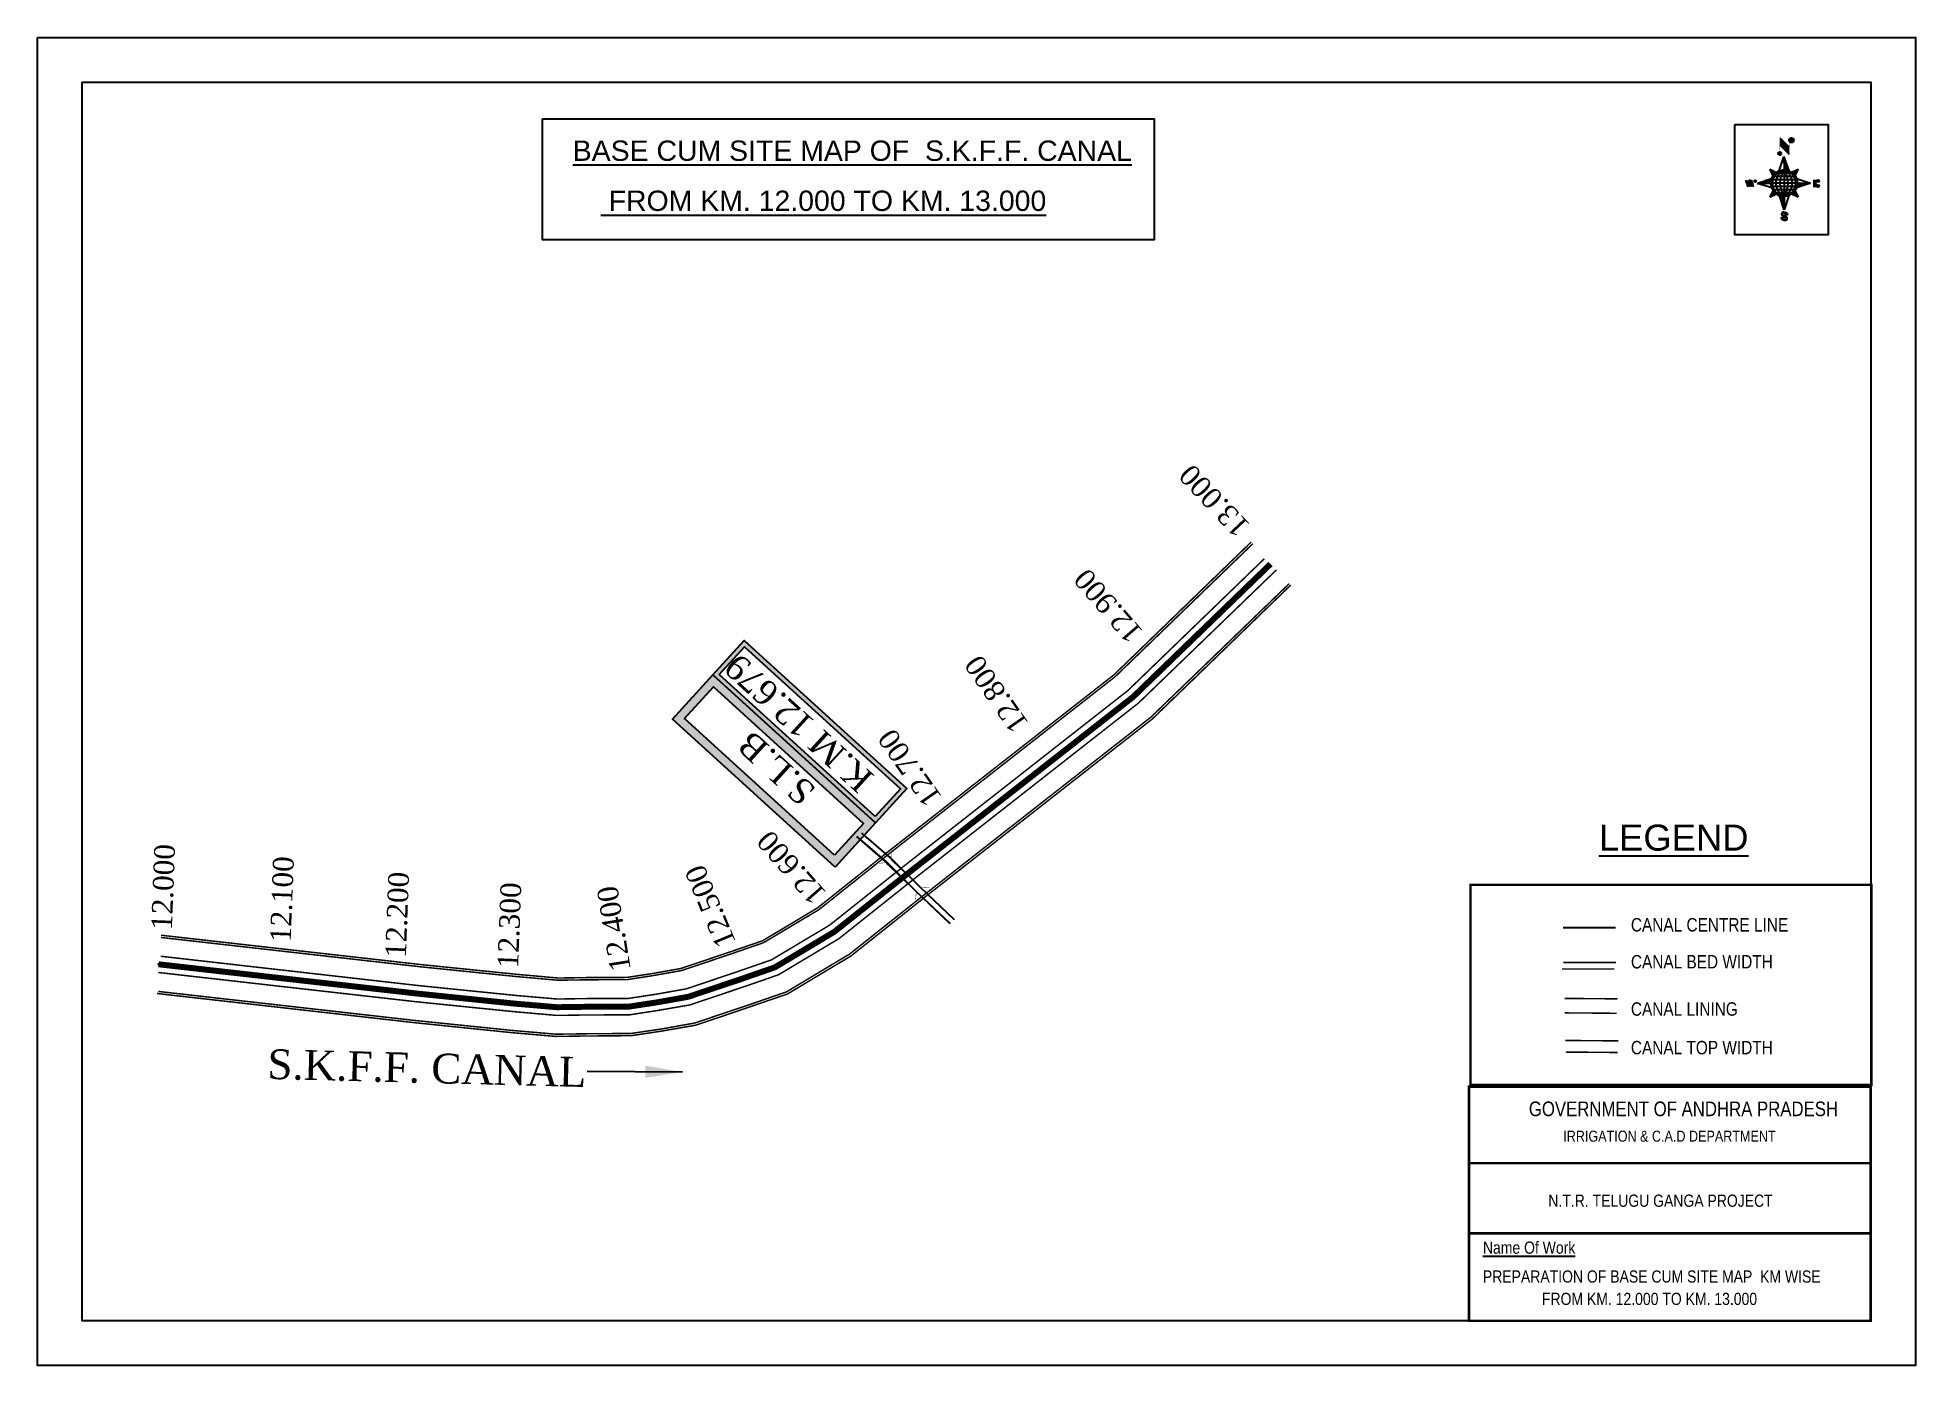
# Model space of a CAD drawing. Header units: inches. Extents: x 11 to 1271, y 9 to 900.
import ezdxf
from ezdxf.enums import TextEntityAlignment as Align

# ---------------------------------------------------------------- set-up
doc = ezdxf.new("R2010")
doc.units = ezdxf.units.IN
doc.header["$MEASUREMENT"] = 0
for name, color, linetype in [('AQUADUCT', 1, 'Continuous'), ('bed with', 5, 'Continuous'), ('BLOCK', 7, 'Continuous'), ('bord', 1, 'Continuous'), ('C LINE COO', 6, 'Continuous'), ('cahnige', 7, 'Continuous'), ('FRAME 025', 7, 'Continuous'), ('laying', 4, 'Continuous'), ('lining', 4, 'Continuous'), ('ROAD', 6, 'Continuous'), ('SLB', 11, 'Continuous'), ('TABLE', 7, 'Continuous'), ('TEXT', 7, 'Continuous'), ('TITLEBLOCK', 7, 'Continuous'), ('top of bund', 1, 'Continuous'), ('V', 6, 'Continuous'), ('ZSTU', 7, 'Continuous')]:
    doc.layers.add(name, color=color, linetype=linetype)
doc.styles.add('5mm', font='times.ttf', dxfattribs={"height": 3})
doc.styles.add('A', font='arial.ttf')
doc.styles.add('ARIALN', font='ARIALN.TTF')
doc.styles.get("Standard").update_dxf_attribs({"font": 'arial.ttf'})
doc.dimstyles.get("Standard").update_dxf_attribs({"dimtxt": 0.18, "dimasz": 0.18, "dimexe": 0.18, "dimexo": 0.0625, "dimgap": 0.09, "dimtad": 0, "dimtih": 1, "dimtoh": 1, "dimdec": 4, "dimzin": 0, "dimdsep": 46, "dimtxsty": 'Standard', "dimcen": 0.09, "dimadec": 0, "dimazin": 0, "dimtfac": 1, "dimtdec": 4, "dimtofl": 0, "dimtmove": 0, "dimatfit": 3, "dimfxl": 1, "dimtolj": 1, "dimtzin": 0, "dimarcsym": 0})
pattern_1 = [(267.297113149, (-8720374.938, 50637915.138), (10.5367255337, -0.497431438), [])]
pattern_2 = [(357.297113149, (-8720374.938, 50637915.138), (0.497431438, 10.5367255337), [])]

# ---------------------------------------------------------------- blocks, each defined once
blk = doc.blocks.new('FGDFGDFG6YURT')
at = {"layer": 'ROAD', "color": 1, "linetype": 'Continuous', "lineweight": 25}
for points in [[(386103.5, 1482907.4, 0), (386134.5, 1482913, 0), (386162.3, 1482917.4, 0), (386187, 1482923.1, 0)], [(386104.2, 1482903.5, 0), (386135.2, 1482909.2, 0), (386163.1, 1482913.6, 0), (386187.9, 1482919.3, 0)], [(386104.3, 1482907.7, 0), (386135.3, 1482913.3, 0), (386163.2, 1482917.7, 0), (386188, 1482923.4, 0)]]:
    blk.add_polyline3d(points, dxfattribs=at)
at = {"layer": 'SLB'}
for points, const_width in [([(386161.8, 1482917.9), (386162.2, 1482917.9), (386164.8, 1482922)], 0.3), ([(386134.6, 1482913.4), (386134.2, 1482913.4), (386130.6, 1482916.6)], 0.3), ([(386134.8, 1482908.7), (386134.5, 1482908.7), (386131.9, 1482904.6)], 0.3), ([(386134.6, 1482913.4), (386148.2, 1482915.4), (386161.8, 1482917.9)], 0.5), ([(386161.9, 1482914.1), (386148.3, 1482911.6), (386134.8, 1482908.7)], 0.5), ([(386162, 1482918.2), (386148.4, 1482915.7), (386134.9, 1482912.9)], 0.5), ([(386161.9, 1482914.1), (386162.2, 1482914), (386165.9, 1482910.9)], 0.3)]:
    blk.add_lwpolyline(points, dxfattribs=dict(at, const_width=const_width))
blk = doc.blocks.new('*X4')
at = {"color": 0, "linetype": 'Continuous'}
for p, q in [((6321.6, 240.5), (6322.3, 241.2)), ((6321.6, 240.3), (6322.3, 241)), ((6321.6, 240.1), (6322.3, 240.8)), ((6321.6, 239.9), (6322.4, 240.7)), ((6321.6, 239.8), (6322.4, 240.6)), ((6321.6, 239.6), (6322.5, 240.5)), ((6321.6, 239.4), (6322.5, 240.3)), ((6321.6, 239.2), (6322.6, 240.2)), ((6321.7, 239.1), (6322.6, 240.1)), ((6321.8, 240.8), (6322.4, 241.4)), ((6321.8, 239), (6322.7, 240)), ((6321.8, 239), (6322.8, 239.9)), ((6321.9, 238.9), (6322.9, 239.8)), ((6322, 238.8), (6323, 239.7)), ((6322.1, 241.3), (6322.4, 241.6)), ((6322.1, 238.7), (6323.1, 239.6)), ((6322.2, 238.6), (6323.1, 239.6)), ((6322.3, 238.5), (6323.2, 239.5)), ((6322.4, 238.5), (6323.3, 239.4)), ((6322.5, 238.4), (6323.4, 239.3)), ((6322.7, 238.4), (6323.6, 239.3)), ((6322.8, 238.3), (6323.7, 239.2)), ((6322.9, 238.3), (6323.8, 239.1)), ((6323.1, 238.2), (6323.9, 239.1)), ((6323.2, 238.2), (6324, 239)), ((6323.3, 238.2), (6324.2, 239)), ((6323.5, 238.1), (6324.3, 238.9)), ((6323.7, 238.1), (6324.4, 238.9)), ((6323.8, 238.1), (6324.6, 238.8)), ((6324.1, 238.2), (6324.7, 238.8)), ((6324.3, 238.3), (6324.9, 238.8)), ((6324.6, 238.3), (6325.1, 238.8)), ((6324.8, 238.4), (6325.2, 238.8)), ((6325.1, 238.5), (6325.4, 238.8)), ((6325.4, 238.6), (6325.6, 238.8))]:
    blk.add_line(p, q, dxfattribs=at)
blk = doc.blocks.new('*X3')
at = {"color": 0, "linetype": 'Continuous'}
for p, q in [((6324.4, 240.3), (6324.5, 240.4)), ((6324.6, 240.3), (6324.8, 240.5)), ((6324.7, 240.2), (6325, 240.5)), ((6324.8, 240.2), (6325.2, 240.6)), ((6325, 240.1), (6325.5, 240.6)), ((6325.1, 240.1), (6325.6, 240.6)), ((6325.2, 240), (6325.8, 240.6)), ((6325.3, 240), (6326, 240.6)), ((6325.4, 239.9), (6326.1, 240.6)), ((6325.5, 239.8), (6326.2, 240.5)), ((6325.6, 239.8), (6326.3, 240.5)), ((6325.7, 239.7), (6326.5, 240.4)), ((6325.9, 239.6), (6326.6, 240.3)), ((6326, 239.5), (6326.7, 240.3)), ((6326, 239.4), (6326.8, 240.2)), ((6326.1, 239.3), (6327, 240.2)), ((6326.2, 239.3), (6327.1, 240.1)), ((6326.3, 239.2), (6327.1, 240)), ((6326.4, 239.1), (6327.2, 239.9)), ((6326.5, 239), (6327.3, 239.8)), ((6326.5, 238.9), (6327.4, 239.7)), ((6326.6, 238.8), (6327.5, 239.6)), ((6326.7, 238.7), (6327.5, 239.5)), ((6326.8, 238.6), (6327.6, 239.4)), ((6326.8, 238.5), (6327.7, 239.3)), ((6326.8, 236.5), (6327.4, 237)), ((6326.9, 238.3), (6327.8, 239.2)), ((6326.9, 238.2), (6327.9, 239.1)), ((6326.9, 236.8), (6327.6, 237.4)), ((6327, 238.1), (6327.8, 239)), ((6327, 237.9), (6327.8, 238.8)), ((6327, 237.8), (6327.8, 238.6)), ((6327, 237.6), (6327.8, 238.4)), ((6327, 237.4), (6327.8, 238.2)), ((6327, 237.3), (6327.8, 238)), ((6327, 237.1), (6327.8, 237.9))]:
    blk.add_line(p, q, dxfattribs=at)
blk = doc.blocks.new('H')
at = {"layer": 'bord', "extrusion": (0.000427885, 0.004792, 0.999988)}
h = blk.add_hatch(dxfattribs=at)
h.set_pattern_fill('LINE', color=8, scale=84.387686, angle=-2.7029, style=0)
h.set_pattern_definition(pattern_2)
h.paths.add_polyline_path([(-492, 786, -0.090992), (-448, 775), (-486, 912)])
h = blk.add_hatch(dxfattribs=at)
h.set_pattern_fill('LINE', color=8, scale=84.387686, angle=-92.7029, style=0)
h.set_pattern_definition(pattern_1)
h.paths.add_polyline_path([(-625, 665, -0.090992), (-615, 710), (-751, 671)])
h = blk.add_hatch(dxfattribs=at)
h.set_pattern_fill('LINE', color=8, scale=84.387686, angle=-92.7029, style=0)
h.set_pattern_definition(pattern_1)
h.paths.add_polyline_path([(-246, 647), (-372, 653, -0.090992), (-382, 609)])
h = blk.add_hatch(dxfattribs=at)
h.set_pattern_fill('LINE', color=8, scale=84.387686, angle=-2.7029, style=0)
h.set_pattern_definition(pattern_2)
h.paths.add_polyline_path([(-504, 533, -0.090992), (-549, 543), (-510, 406)])
for p, q in [((-516, 1087, -1217), (-432, 994, -1217)), ((-538, 774, -1216), (-487, 906, -1216)), ((-519, 1020, -1217), (-435, 927, -1216)), ((-487, 906, -1216), (-493, 780, -1216)), ((-487, 906, -1216), (-448, 769, -1216)), ((-627, 794, -1216), (-567, 760, -1216)), ((-627, 794, -1216), (-584, 747, -1215)), ((-599, 731, -1215), (-627, 794, -1216)), ((-421, 753, -1216), (-359, 781, -1216)), ((-359, 781, -1216), (-405, 739, -1216)), ((-359, 781, -1216), (-392, 721, -1215)), ((-865, 701, -1215), (-847, 638, -1215)), ((-847, 700, -1215), (-829, 637, -1215)), ((-829, 699, -1215), (-811, 636, -1215)), ((-829, 699, -1215), (-811, 698, -1215)), ((-811, 698, -1215), (-794, 635, -1215)), ((-752, 665, -1215), (-615, 704, -1215)), ((-752, 665, -1215), (-625, 659, -1215)), ((-619, 614, -1215), (-752, 665, -1215)), ((-639, 526, -1214), (-606, 585, -1215)), ((-639, 526, -1214), (-593, 568, -1215)), ((-577, 553, -1215), (-639, 526, -1214)), ((-371, 513, -1214), (-431, 546, -1215)), ((-371, 513, -1214), (-414, 560, -1215)), ((-399, 576, -1215), (-371, 513, -1214)), ((-246, 641, -1215), (-383, 603, -1215)), ((-379, 693, -1215), (-246, 641, -1215)), ((-373, 647, -1215), (-246, 641, -1215)), ((-213, 669, -1215), (-217, 601, -1215)), ((-197, 600, -1215), (-194, 668, -1215)), ((-511, 400, -1214), (-549, 537, -1214)), ((-460, 533, -1215), (-511, 400, -1214)), ((-505, 527, -1214), (-511, 400, -1214))]:
    blk.add_line(p, q, dxfattribs=at)
at = {"layer": 'bord', "color": 8, "linetype": 'ByBlock', "extrusion": (0.000427885, 0.004792, 0.999988)}
for p, q in [((-386, 711, -1215), (-605, 722, -1215)), ((-411, 744, -1216), (-578, 752, -1216)), ((-493, 780, -1216), (-505, 527, -1214)), ((-373, 647, -1215), (-625, 659, -1215)), ((-378, 616, -1215), (-623, 628, -1215)), ((-375, 679, -1215), (-620, 691, -1215)), ((-392, 585, -1215), (-611, 595, -1215)), ((-420, 555, -1215), (-587, 562, -1215))]:
    blk.add_line(p, q, dxfattribs=at)
at = {"layer": 'bord', "extrusion": (0.000427885, 0.004792, 0.999988), "elevation": -1212}
for points, const_width in [([(-522, 960), (-516, 1093)], 1.61), ([(-434, 933), (-428, 1066)], 1.61), ([(-870, 707), (-846, 706)], 0.642), ([(-829, 643), (-855, 644)], 0.642), ([(-829, 643), (-821, 678)], 0.642), ([(-811, 642), (-784, 641)], 0.642), ([(-793, 641), (-782, 694)], 0.642), ([(-177, 605), (-226, 607)], 0.706), ([(-223, 676), (-174, 673)], 0.706), ([(-195, 645), (-185, 644)], 0.706)]:
    blk.add_lwpolyline(points, dxfattribs=dict(at, const_width=const_width))
for points, const_width in [([(-414, 1073, 1), (-398, 1058, 1)], 22.3), ([(-530, 950, 1), (-520, 939, 1)], 14.8), ([(-776, 697, 1), (-769, 690, 1)], 8.9), ([(-180, 618, 1), (-173, 611, 1)], 9.79), ([(-178, 667, 1), (-171, 660, 1)], 9.79), ([(-490, 362, 1), (-498, 369, 1)], 11.1), ([(-525, 322, 1), (-533, 329, 1)], 11.1)]:
    blk.add_lwpolyline(points, format="xyb", close=True, dxfattribs=dict(at, const_width=const_width))
for points in [[(-537, 317), (-531, 310), (-520, 307), (-505, 307), (-494, 310), (-486, 318), (-487, 326), (-491, 333), (-494, 336), (-503, 341), (-522, 347), (-530, 352), (-534, 355), (-537, 363), (-537, 373), (-530, 381), (-520, 384), (-504, 384), (-493, 380), (-487, 373)], [(-522, 348), (-526, 354), (-528, 361), (-528, 371), (-526, 375), (-521, 381), (-515, 384)], [(-505, 307), (-499, 312), (-497, 319), (-497, 327), (-501, 335), (-509, 343)]]:
    blk.add_lwpolyline(points, dxfattribs=at)
at = {"layer": 'bord', "extrusion": (0.000427885, 0.004792, 0.999988)}
for centre, radius in [((-406, 1065, -1212), 22.3), ((-525, 944, -1212), 14.8), ((-498, 659, -1212), 127), ((-773, 694, -1212), 8.9), ((-177, 615, -1212), 9.79), ((-174, 663, -1212), 9.79), ((-494, 365, -1212), 11.1), ((-529, 325, -1212), 11.1)]:
    blk.add_circle(centre, radius, dxfattribs=at)
at = {"layer": 'bord', "color": 8, "linetype": 'ByBlock', "extrusion": (0.000427885, 0.004792, 0.999988)}
for centre, radius, start, end in [((-482, 658, -1212), 128, 94.9254, 259.6691), ((-437, 656, -1212), 141, 113.2864, 241.308), ((-316, 651, -1212), 222, 142.5892, 212.0053), ((-560, 662, -1212), 141, 293.2864, 61.308), ((-681, 668, -1212), 222, 322.5892, 32.0053), ((-515, 660, -1212), 128, 274.9254, 79.6691)]:
    blk.add_arc(centre, radius, start, end, dxfattribs=at)
at = {"layer": 'bord', "extrusion": (0.000427885, 0.004792, 0.999988)}
for points in [[(-516, 1093, -1212), (-431, 1000, -1212), (-519, 1026, -1212), (-434, 933, -1212)], [(-864, 707, -1212), (-846, 706, -1212), (-846, 644, -1212), (-829, 643, -1212)], [(-829, 705, -1212), (-811, 704, -1212), (-811, 642, -1212), (-793, 641, -1212)], [(-193, 674, -1212), (-197, 606, -1212), (-213, 675, -1212), (-216, 607, -1212)]]:
    blk.add_solid(points, dxfattribs=at)
at = {"layer": 'bord', "extrusion": (0.000427885, 0.004792, 0.999988), "xscale": 7.977342409717546, "yscale": 7.977342408231451, "zscale": 7.977342408476333, "rotation": 138.0840426661453}
for name, p in [('*X3', (38301, -31929, -1212)), ('*X4', (38314, -31951, -1212))]:
    blk.add_blockref(name, p, dxfattribs=at)
blk = doc.blocks.new('KKKK')
at = {"layer": 'cahnige', "color": 1, "style": '5mm'}
blk.add_text('S.K.F.F. CANAL', height=20, rotation=19.1758, dxfattribs=at).set_placement((317677.4, 1602113.8))
at = {"layer": 'ZSTU', "color": 1}
blk.add_leader([(317936.6, 1602216.4), (317876.5, 1602194.2)], dimstyle='Standard', override={"dimasz": 25, "dimgap": 0.09, "dimtad": 0}, dxfattribs=at)

msp = doc.modelspace()

# ---------------------------------------------------------------- hatches: boundary and pattern name
at = {"layer": 'C LINE COO'}
h = msp.add_hatch(color=200, dxfattribs=at)
h.paths.add_polyline_path([(573.4, 377.3), (468.8, 472.6), (485.7, 491.2), (590.4, 395.9)], flags=16)
h.paths.add_polyline_path([(573.6, 373), (464.5, 472.4), (485.5, 495.4), (594.7, 396.1)])
h = msp.add_hatch(color=135, dxfattribs=at)
h.set_gradient(color1=(141, 177, 78), color2=(107, 135, 59), one_color=1, tint=0.38)
h.paths.add_polyline_path([(546.2, 351.3), (445.5, 443), (464.9, 464.3), (565.6, 372.6)], flags=16)
h.paths.add_polyline_path([(546.6, 343.2), (437.4, 442.6), (464.5, 472.4), (573.6, 373)])

# ---------------------------------------------------------------- linework, layer by layer
at = {"linetype": 'ByBlock'}
for points in [[(11.4, 899.9), (1271.4, 899.9), (1271.4, 8.9), (11.4, 8.9)], [(1241.4, 38.9), (41.4, 38.9), (41.4, 869.9), (1241.4, 869.9)]]:
    msp.add_lwpolyline(points, close=True, dxfattribs=at)
at = {"linetype": 'ByBlock', "elevation": -0.1}
msp.add_lwpolyline([(1150.2, 841.7), (1212.8, 841.7), (1212.8, 767.6), (1150.2, 767.6)], close=True, dxfattribs=at)
at = {"layer": 'bed with', "const_width": 1}
for points in [[(842.6, 542.7), (750.2, 453.5), (598, 334.2), (549.1, 295.3), (508.6, 271.1), (485.3, 263), (468.6, 257.4), (449.3, 250.9), (428.1, 247.2), (408.7, 244.2), (380.3, 244.1), (359.7, 243.8), (331.3, 246.3), (266.1, 252.9), (92.5, 272.6)], [(834.5, 550.2), (743, 461.8), (591.2, 342.8), (542.9, 304.4), (503.9, 281.1), (481.7, 273.4), (465.1, 267.8), (446.6, 261.6), (426.3, 258), (407.9, 255.2), (380.2, 255.1), (360.1, 254.8), (332.3, 257.2), (267.2, 263.8), (94, 283.5)], [(1070.4, 279.3), (1067.2, 279.3), (1035.1, 279.3)], [(1069.3, 274.9), (1067.2, 274.9), (1034.4, 274.9), (1034.2, 274.9)]]:
    msp.add_lwpolyline(points, dxfattribs=at)
at = {"layer": 'BLOCK', "color": 4}
for p in [(766.2, 476.6), (688.7, 412.2), (609.3, 350), (609.3, 350), (548.2, 301.6), (92.6, 278.1), (170.1, 269.3), (478.9, 266.7), (247.7, 260.5), (325.2, 252.4), (403.1, 249.7)]:
    msp.add_point(p, dxfattribs=at)
at = {"layer": 'C LINE COO', "const_width": 4}
msp.add_lwpolyline([(838.7, 546.7), (746.6, 457.6), (594.6, 338.5), (546, 299.9), (506.2, 276.1), (483.5, 268.2), (466.8, 262.6), (448, 256.3), (427.2, 252.6), (408.3, 249.7), (380.2, 249.6), (359.9, 249.3), (331.8, 251.7), (266.7, 258.4), (92.6, 278.1)], dxfattribs=at)
at = {"layer": 'C LINE COO', "color": 105}
for points in [[(546.6, 343.2), (437.4, 442.6), (464.5, 472.4), (573.6, 373)], [(546.2, 351.3), (445.5, 443), (464.9, 464.3), (565.6, 372.6)]]:
    msp.add_lwpolyline(points, close=True, dxfattribs=at)
at = {"layer": 'C LINE COO'}
msp.add_point((592.8, 337.1), dxfattribs=at)
msp.add_point((592.8, 337.1), dxfattribs=at)
at = {"layer": 'FRAME 025', "lineweight": -3, "const_width": 1.64}
for points in [[(972.9, 331.4), (1242, 331.4), (1242, 197.1), (972.9, 197.1)], [(971.9, 196), (1241.4, 196), (1241.4, 38.9), (971.9, 38.9)]]:
    msp.add_lwpolyline(points, close=True, dxfattribs=at)
for points in [[(971.9, 144.7), (1241.4, 144.7)], [(971.9, 97.6), (1241.4, 97.6)], [(971.9, 38.9), (1241.4, 38.9)]]:
    msp.add_lwpolyline(points, dxfattribs=at)
at = {"layer": 'lining', "const_width": 1}
for points in [[(826.8, 560.3), (734.7, 471.3), (583.3, 352.7), (535.7, 314.8), (498.5, 292.6), (477.7, 285.4), (461.1, 279.8), (443.5, 273.9), (424.3, 270.5), (406.9, 267.8), (380.1, 267.7), (360.6, 267.4), (333.5, 269.8), (268.6, 276.4), (94.3, 296.1)], [(851.2, 533.5), (758.5, 444), (605.8, 324.3), (556.3, 285), (513.9, 259.6), (489.3, 251.1), (472.6, 245.5), (452.4, 238.7), (430.1, 234.7), (409.7, 231.7), (380.4, 231.5), (359.2, 231.2), (330.1, 233.7), (264.7, 240.4), (92.4, 259.9)], [(1036.1, 255.2), (1060.8, 255), (1071.5, 254.9)], [(1036, 245.5), (1062.9, 245.3), (1070.9, 245.2)]]:
    msp.add_lwpolyline(points, dxfattribs=at)
at = {"layer": 'top of bund', "color": 1, "const_width": 1}
for points in [[(825.7, 561.4), (733.7, 472.4), (582.4, 353.9), (534.8, 316), (497.9, 293.9), (477.2, 286.8), (460.6, 281.2), (443.1, 275.3), (424, 271.9), (406.8, 269.3), (380.1, 269.2), (360.6, 268.9), (333.7, 271.3), (268.8, 277.9), (94.3, 297.6)], [(852.3, 532.6), (759.5, 442.8), (606.7, 323.1), (557.2, 283.7), (514.6, 258.2), (489.8, 249.7), (473.1, 244), (452.8, 237.2), (430.3, 233.3), (409.8, 230.2), (380.4, 230), (359.2, 229.7), (330, 232.2), (264.6, 238.9), (91.6, 258.5)]]:
    msp.add_lwpolyline(points, dxfattribs=at)
at = {"layer": 'top of bund', "const_width": 1}
for points in [[(1036.6, 227), (1061.2, 226.8), (1072, 226.7)], [(1071.6, 218.9), (1063.7, 219), (1036.8, 219.2)]]:
    msp.add_lwpolyline(points, dxfattribs=at)
at = {"layer": 'V', "color": 6, "const_width": 0.229}
msp.add_lwpolyline([(1070.2, 302.9), (1067.6, 302.9), (1035, 302.9)], dxfattribs=at)
at = {"layer": 'V', "color": 6}
msp.add_lwpolyline([(1035, 302.9), (1070.2, 302.9)], dxfattribs=at)
at = {"layer": 'ZSTU'}
msp.add_lwpolyline([(350.3, 845.3), (760.7, 845.3), (760.7, 764.1), (350.3, 764.1)], close=True, dxfattribs=at)
at = {"layer": 'ZSTU', "color": 200}
for points in [[(573.6, 373), (464.5, 472.4), (485.5, 495.4), (594.7, 396.1)], [(573.4, 377.3), (468.8, 472.6), (485.7, 491.2), (590.4, 395.9)]]:
    msp.add_lwpolyline(points, close=True, dxfattribs=at)

# ---------------------------------------------------------------- block references
at = {"layer": 'AQUADUCT', "color": 1, "xscale": 0.0703495379661093, "yscale": 0.07034953800030053, "zscale": 0.07034953795990817, "rotation": 3.078330607406165}
msp.add_blockref('H', (1220.8, 758.2, 85.4), dxfattribs=at)
at = {"layer": 'laying', "color": 1, "linetype": 'ByBlock', "rotation": 126.2935870454992}
msp.add_blockref('FGDFGDFG6YURT', (1424382.8, 566874.8), dxfattribs=at)
at = {"layer": 'ZSTU', "rotation": 339.342747249517}
msp.add_blockref('KKKK', (-862276.3, -1386839.4), dxfattribs=at)

# ---------------------------------------------------------------- texts
at = {"layer": 'cahnige', "style": '5mm'}
for s, rotation, p in [('13.000', 133.2377, (825.7, 572.7)), ('12.900', 130.8056, (753.8, 501.2)), ('12.800', 124.8884, (676.9, 439.6)), ('12.700', 124.8884, (618.7, 390.1)), ('12.600', 131.2916, (541.4, 325.8)), ('12.000', 87.7908, (101.5, 300.9)), ('12.100', 87.7908, (181.2, 292.7)), ('12.500', 112.5713, (480.2, 292.9)), ('12.200', 87.7908, (258.5, 282.3)), ('12.300', 87.7908, (333.8, 275.2)), ('12.400', 99.2459, (409.5, 274.6))]:
    msp.add_text(s, height=13.88, rotation=rotation, dxfattribs=at).set_placement(p)
at = {"layer": 'TABLE', "extrusion": (0.000201441, 0.004807, 0.999988), "style": 'A'}
msp.add_text('%%ULEGEND', height=17.48, rotation=359.9999, dxfattribs=at).set_placement((1109.2, 363.1, 2), align=Align.MIDDLE)
at = {"layer": 'TEXT', "color": 6}
for s, p in [('%%UBASE CUM SITE MAP OF  S.K.F.F. CANAL', (370.5, 817.2)), ('%%U FROM KM. 12.000 TO KM. 13.000', (389.3, 783.6))]:
    msp.add_text(s, height=13.655, dxfattribs=at).set_placement(p)
at = {"layer": 'TITLEBLOCK', "extrusion": (0.000201441, 0.004807, 0.999988), "style": 'ARIALN'}
for s, height, p in [('CANAL CENTRE LINE', 9.013, (1080.5, 300.1, 1.7)), ('CANAL BED WIDTH', 9.013, (1080.5, 275.3, 1.5)), ('CANAL LINING', 9.013, (1080.5, 243.6, 1.4)), ('CANAL TOP WIDTH', 9.013, (1080.5, 217.7, 1.3)), ('GOVERNMENT OF ANDHRA PRADESH ', 9.822, (1012, 176.2, -0.2)), ('IRRIGATION & C.A.D DEPARTMENT', 7.366, (1035.1, 159.1, -0.2)), ('N.T.R. TELUGU GANGA PROJECT', 8.185, (1025.1, 115.4, -0.2)), ('%%UName Of Work', 8.185, (981.2, 83.9, -0.3)), ('PREPARATION OF BASE CUM SITE MAP  KM WISE', 8.185, (981.2, 64.5, -0.4))]:
    msp.add_text(s, height=height, rotation=359.9999, dxfattribs=at).set_placement(p)
at = {"layer": 'TITLEBLOCK', "style": 'ARIALN'}
msp.add_text(' FROM KM. 12.000 TO KM. 13.000', height=8.185, rotation=359.9999, dxfattribs=at).set_placement((1018.2, 49.5))
at = {"layer": 'ZSTU', "style": '5mm'}
for s, p in [('K.M 12.679', (573.5, 404.5)), ('S.L.B', (534.6, 395.8))]:
    msp.add_text(s, height=16.84, rotation=137.6764, dxfattribs=at).set_placement(p)

doc.saveas('drawing.dxf')
